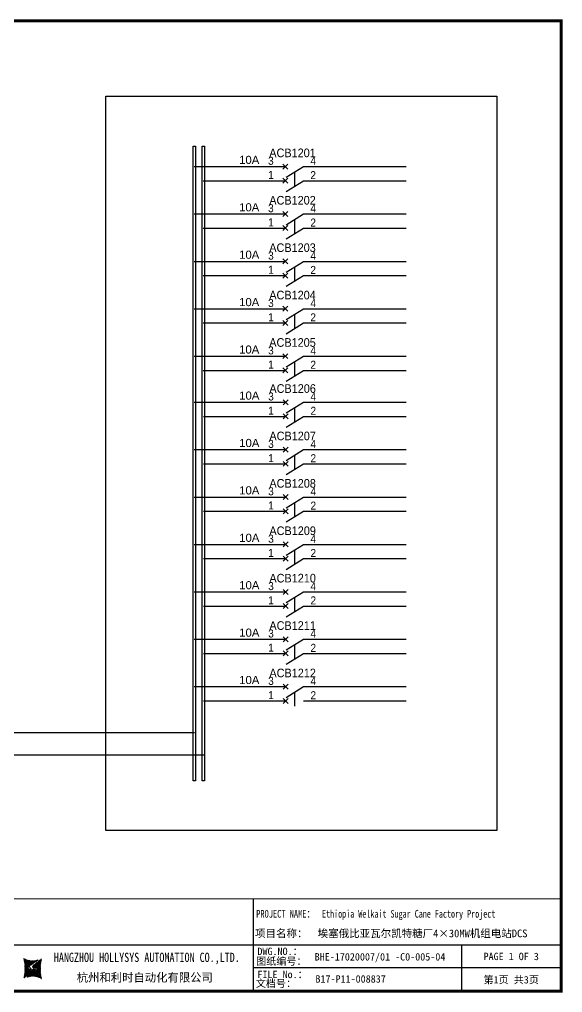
# Model space of a CAD drawing. Extents: x 81444 to 119867, y -54538 to -28747.
# Drawn here: x 93751 to 95515, y -54504 to -51342 of the extents above; entities that cross this region are included whole.
import ezdxf
from ezdxf.enums import TextEntityAlignment as Align
from ezdxf.lldxf.tags import DXFTag

# ---------------------------------------------------------------- set-up
doc = ezdxf.new("R2010")
doc.units = 0
doc.header["$LTSCALE"] = 100
doc.header["$MEASUREMENT"] = 0
for name, color, linetype in [('t', 1, 'Continuous'), ('标准图框及表格', 7, 'Continuous'), ('空气开关', 7, 'Continuous')]:
    doc.layers.add(name, color=color, linetype=linetype)
doc.styles.add('HZ', font='arial.ttf', dxfattribs={"width": 0.7})
doc.styles.get("Standard").update_dxf_attribs({"font": ''})
doc.styles.get('Standard').set_extended_font_data('SimSun')
tags = doc.linetypes.add('CENTER', pattern=[2, 1.25, -0.25, 0.25, -0.25]).pattern_tags.tags
tags[10:11] = [DXFTag(74, 4), DXFTag(75, 0), DXFTag(340, '0'), DXFTag(46, 1.0), DXFTag(50, 0.0), DXFTag(44, 0.0), DXFTag(45, 0.0)]
tags[8:9] = [DXFTag(74, 4), DXFTag(75, 0), DXFTag(340, '0'), DXFTag(46, 1.0), DXFTag(50, 0.0), DXFTag(44, 0.0), DXFTag(45, 0.0)]
tags[6:7] = [DXFTag(74, 4), DXFTag(75, 0), DXFTag(340, '0'), DXFTag(46, 1.0), DXFTag(50, 0.0), DXFTag(44, 0.0), DXFTag(45, 0.0)]
tags[4:5] = [DXFTag(74, 4), DXFTag(75, 0), DXFTag(340, '0'), DXFTag(46, 1.0), DXFTag(50, 0.0), DXFTag(44, 0.0), DXFTag(45, 0.0)]
pattern_1 = [(45, (0, 0), (-0.736262898216564, 0.7362628982165641), [])]

# ---------------------------------------------------------------- blocks, each defined once
blk = doc.blocks.new('图框')
at = {"layer": '标准图框及表格'}
h = blk.add_hatch(dxfattribs=at)
h.set_pattern_fill('ANSI31', color=5, scale=8.329863809039892, style=0)
h.set_pattern_definition(pattern_1)
edge = h.paths.add_edge_path()
edge.add_arc((2399.257256036391, -2998.153851416566), 55.18534773488954, 238.1092081981581, 291.6531626184834)
edge.add_line((2419.619937407027, -3049.445018414634), (2388.525499730735, -3070.242821799802))
edge.add_arc((2238.907377712399, -3078.328790578547), 135.3602868968974, 346.3915348661821, 374.2500326978034)
edge.add_line((2370.467593623529, -3110.177132109857), (2397.50623789792, -3087.85242802291))
edge.add_line((2391.339199201146, -3080.281448750429), (2396.143986595598, -3080.898839897796))
edge.add_spline(control_points=[(2397.470018868538, -3087.887634953957), (2398.35948137939, -3087.023080631327), (2399.970992452319, -3085.456697735681), (2399.869182150054, -3081.252294174519), (2397.426500162081, -3081.012803431273), (2396.121921064187, -3080.884897048199)], knot_values=[0, 0, 0, 0, 6.844331067525468, 12.40042740766005, 18.76924275352248, 18.76924275352248, 18.76924275352248, 18.76924275352248], weights=[1, 1, 1, 1, 1, 1], degree=3, periodic=0)
edge.add_spline(control_points=[(2388.515363058686, -3070.265433304907), (2387.789374929038, -3070.86905758363), (2386.478198365832, -3071.959237952229), (2385.544096281083, -3073.38263759949), (2385.127199159644, -3074.017912079413)], knot_values=[0, 0, 0, 0, 5.253673658024614, 9.488438564008057, 9.488438564008057, 9.488438564008057, 9.488438564008057], weights=[1, 1, 1, 1, 1], degree=3, periodic=0)
edge.add_spline(control_points=[(2386.272665588534, -3072.281716856574), (2385.721471206634, -3072.905523096015), (2384.632427465753, -3074.386714445929), (2384.912828655535, -3077.72895088909), (2387.858851342782, -3079.895552619193), (2390.185443934519, -3080.145534927004), (2391.314573401905, -3080.266855002868)], knot_values=[10.66597461496156, 10.66597461496156, 10.66597461496156, 10.66597461496156, 18.97770399508879, 28.89455822145742, 41.119553648298, 52.64692538081317, 52.64692538081317, 52.64692538081317, 52.64692538081317], weights=[1, 1, 1, 1, 1, 1, 1], degree=3, periodic=0)
h = blk.add_hatch(dxfattribs=at)
h.set_pattern_fill('ANSI31', color=3, scale=8.329863809039892, style=0)
h.set_pattern_definition(pattern_1)
edge = h.paths.add_edge_path()
edge.add_line((2402.469732125144, -3075.776359090531), (2407.706041465404, -3076.440586092609))
edge.add_spline(control_points=[(2401.044493204623, -3068.769946203269), (2400.155030693568, -3069.634500525768), (2398.543519620813, -3071.200883421574), (2398.645329922932, -3075.40528698259), (2401.088011911052, -3075.644777725895), (2402.392591008975, -3075.772684108895)], knot_values=[0, 0, 0, 0, 6.844331067526932, 12.40042740766158, 18.76924275352342, 18.76924275352342, 18.76924275352342, 18.76924275352342], weights=[1, 1, 1, 1, 1, 1], degree=3, periodic=0)
edge.add_line((2428.046918449632, -3046.480449047325), (2401.008274175249, -3068.805153134272))
edge.add_spline(control_points=[(2412.625169549749, -3083.918607966574), (2413.015644598316, -3083.422785431954), (2413.86377905187, -3082.052674005965), (2413.601683417044, -3078.928630268005), (2410.655660730175, -3076.762028538062), (2408.329068138031, -3076.512046230251), (2407.199938671052, -3076.390726154226)], knot_values=[12.65408913243743, 12.65408913243743, 12.65408913243743, 12.65408913243743, 18.97770399508879, 28.89455822145742, 41.119553648298, 52.64692538081317, 52.64692538081317, 52.64692538081317, 52.64692538081317], weights=[1, 1, 1, 1, 1, 1, 1], degree=3, periodic=0)
edge.add_line((2411.626283690712, -3084.975693399283), (2412.781242849298, -3083.732051979769))
edge.add_line((2410.021343801694, -3086.399138189481), (2411.626283690712, -3084.975693399414))
edge.add_line((2378.894574665755, -3107.212562742519), (2409.989012342048, -3086.414759357351))
edge.add_arc((2399.257256036391, -3158.503729740543), 55.18534773488965, 58.10920819815809, 111.6531626184834)
edge.add_arc((2559.607134360383, -3078.328790578547), 135.360286896897, 166.3915348661823, 194.2500326978024)
at = {"color": 7}
for p, q in [((3115.642035047145, -2851.581424744189), (3115.642035047145, -3151.581424744189)), ((2215.642035047145, -3001.581424744189), (3115.642035047145, -3001.581424744189)), ((3115.642035047145, -3001.581424744189), (4115.642035047145, -3001.581424744189)), ((3791.785572043125, -3001.581424744189), (3791.785572043125, -3151.581424744189)), ((4115.642035047145, -3076.581424744189), (3115.642035047145, -3076.581424744189))]:
    blk.add_line(p, q, dxfattribs=at)
at = {"color": 7, "const_width": 3}
blk.add_lwpolyline([(4115.642035047145, -2851.581424744189), (0, -2851.581424744189)], dxfattribs=at)
at = {"layer": 't', "color": 7, "const_width": 9.61519705431492}
blk.add_lwpolyline([(4115.642035047145, -3151.581424744189), (4115.642035047145, 0), (0, 0), (0, -3151.581424744189)], close=True, dxfattribs=at)
at = {"color": 7, "linetype": 'CENTER'}
for s, height, p in [('图纸编号：', 24, (3125.2212882557, -3066.664538382978)), ('杭州和利时自动化有限公司', 27, (2542.549152440595, -3121.114498389041)), ('文档号：', 24, (3124.032392707933, -3138.728717091954))]:
    blk.add_text(s, height=height, dxfattribs=at).set_placement(p)
at = {"color": 7, "flags": 8}
for tag, p, height in [('DWG.NAME:', (1381.636459220965, -2910.37952511241), 25), ('PROJECTNAME:', (3125.480185663539, -2912.807924402037), 24), ('PROJECTNAME：', (3339.10867075545, -2913.108539231762), 25), ('DWG.NO.:', (3128.186172261583, -3030.402470643486), 24), ('图纸编号', (3315.362718925957, -3052.404678158069), 24), ('FILENO.:', (3128.672545599984, -3106.104124450346), 24), ('文档号', (3317.726365529132, -3124.132485953713), 24)]:
    blk.add_attdef(tag, p, '', height=height, dxfattribs=at)
for tag, height, p in [('RENLIU', 24, (698.1883070825425, -2950.380597809435)), ('SHUFENWANG', 24, (885.7882910716289, -2950.380597809435)), ('FANGHOU', 24, (1069.730755450379, -2950.380597809435)), ('DANDANLI', 24, (1250.015700218792, -2950.380597809435)), ('A', 23, (59.89920926059131, -2974.881554149018)), ('设计时间', 23, (213.8658221408186, -2974.881554149018)), ('刘仁', 23, (698.1883070825425, -3002.188376027443)), ('王姝芬', 23, (885.7882910716289, -3002.188376027443)), ('侯方', 23, (1069.730755450379, -3002.188376027443)), ('李丹丹', 23, (1250.015700218792, -3002.188376027443)), ('#10STATIONONTROLCABINETCOVER', 30, (1777.900103825072, -3017.182374560078)), ('PAGEXOFX', 24, (3953.713803545135, -3039.081424744189)), ('REV.', 24, (59.38265968048654, -3063.048954873535)), ('DATE', 24, (208.907791745165, -3063.048954873535)), ('DESCRIPTION', 24, (451.7192896086781, -3063.048954873535)), ('PREPARED', 24, (698.1883070825425, -3063.048954873535)), ('CHECKED', 24, (885.7882910716144, -3063.048954873535)), ('SIGNED', 24, (1069.730755450364, -3063.048954873535)), ('APPROVED', 24, (1250.015700218792, -3063.048954873535)), ('图纸名称', 30, (1777.900103825072, -3094.695064044037)), ('第几页共几页', 24, (3953.713803545135, -3114.081424744189))]:
    blk.add_attdef(tag, text='', height=height, dxfattribs=at).set_placement(p, align=Align.MIDDLE)
for tag, p in [('图纸名称:', (1377.81237181677, -2965.923337057193)), ('项目名称：', (3121.562334825969, -2984.305160940257)), ('项目名称：', (3325.036680579346, -2984.305160940257))]:
    blk.add_attdef(tag, text='', height=25, dxfattribs=at).set_placement(p, align=Align.BOTTOM_LEFT)
at = {"color": 7, "width": 0.8, "flags": 8}
blk.add_attdef('HANGZHOUHOLLYSYSAUTOMATIONCO.,LTD.', text='', height=24, dxfattribs=at).set_placement((2770.082304289484, -3045.714803244191), align=Align.MIDDLE)
at = {"layer": '标准图框及表格', "color": 5, "style": 'HZ'}
for s, p in [('pgqh', (2373.884875617339, -3059.677228196226)), ('hollilas', (2374.051901626051, -3085.968484618272))]:
    blk.add_text(s, height=5.205656721233694, dxfattribs=at).set_placement(p)
at = {"layer": '标准图框及表格', "color": 3, "style": 'HZ'}
for s, height, p in [('auto', 8.676094535389492, (2400.907127263781, -3074.200036411981)), ('hollysys', 4.338047267694746, (2402.5381050141, -3099.731461394062))]:
    blk.add_text(s, height=height, dxfattribs=at).set_placement(p)
blk = doc.blocks.new('供电端子')
at = {"style": 'HZ', "width": 0.7}
blk.add_attdef('供电端子', (0, 0), '', height=17, dxfattribs=at)

msp = doc.modelspace()

# ---------------------------------------------------------------- linework, layer by layer
at = {"color": 43}
for p, q in [((94318.58177687164, -51820.21649980669), (94615.2463905008, -51820.21649980669)), ((94673.80012181198, -51820.21649980669), (95007.49558395823, -51820.21649980669)), ((94318.58177687164, -51974.21649980669), (94615.2463905008, -51974.21649980669)), ((94673.80012181198, -51974.21649980669), (95007.49558395823, -51974.21649980669)), ((94318.58177687164, -52128.21649980669), (94615.2463905008, -52128.21649980669)), ((94673.80012181198, -52128.21649980669), (95007.49558395823, -52128.21649980669)), ((94318.58177687164, -52282.21649980669), (94615.2463905008, -52282.21649980669)), ((94673.80012181198, -52282.21649980669), (95007.49558395823, -52282.21649980669)), ((94318.58177687164, -52436.21649980669), (94615.2463905008, -52436.21649980669)), ((94673.80012181198, -52436.21649980669), (95007.49558395823, -52436.21649980669)), ((94318.94051451329, -52585.86067357737), (94615.60512814246, -52585.86067357737)), ((94674.15885945369, -52585.86067357737), (95007.85432159988, -52585.86067357737)), ((94318.94051451329, -52739.86067357737), (94615.60512814246, -52739.86067357737)), ((94674.15885945369, -52739.86067357737), (95007.85432159988, -52739.86067357737)), ((94318.94051451329, -52893.86067357737), (94615.60512814246, -52893.86067357737)), ((94674.15885945369, -52893.86067357737), (95007.85432159988, -52893.86067357737)), ((94318.94051451329, -53047.86067357737), (94615.60512814246, -53047.86067357737)), ((94674.15885945369, -53047.86067357737), (95007.85432159988, -53047.86067357737)), ((94318.94051451329, -53201.86067357737), (94615.60512814246, -53201.86067357737)), ((94674.15885945369, -53201.86067357737), (95007.85432159988, -53201.86067357737)), ((94318.94051451329, -53355.86067357737), (94615.60512814246, -53355.86067357737)), ((94674.15885945369, -53355.86067357737), (95007.85432159988, -53355.86067357737)), ((94318.94051451329, -53509.86067357737), (94615.60512814246, -53509.86067357737)), ((94674.15885945369, -53509.86067357737), (95007.85432159988, -53509.86067357737)), ((92703.1782447548, -53658.43490869839), (94320.22103004811, -53658.43490869839))]:
    msp.add_line(p, q, dxfattribs=at)
at = {"color": 6}
for p, q in [((94623.33826934814, -51828.30837865402), (94607.15451165347, -51812.12462095935)), ((94607.15451165347, -51828.30837865402), (94623.33826934814, -51812.12462095935)), ((94617.32844687585, -51855.00448598432), (94673.80012181198, -51820.21649980669)), ((94607.15451165347, -51874.42001408552), (94623.33826934814, -51858.23625639085)), ((94623.33826934814, -51874.42001408552), (94607.15451165347, -51858.23625639085)), ((94617.32844687585, -51901.11612141581), (94673.80012181198, -51866.32813523819)), ((94623.33826934814, -51982.30837865402), (94607.15451165347, -51966.12462095935)), ((94607.15451165347, -51982.30837865402), (94623.33826934814, -51966.12462095935)), ((94617.32844687585, -52009.00448598432), (94673.80012181198, -51974.21649980669)), ((94623.33826934814, -52028.42001408552), (94607.15451165347, -52012.23625639085)), ((94607.15451165347, -52028.42001408552), (94623.33826934814, -52012.23625639085)), ((94617.32844687585, -52055.11612141581), (94673.80012181198, -52020.32813523819)), ((94607.15451165347, -52136.30837865402), (94623.33826934814, -52120.12462095935)), ((94623.33826934814, -52136.30837865402), (94607.15451165347, -52120.12462095935)), ((94617.32844687585, -52163.00448598432), (94673.80012181198, -52128.21649980669)), ((94607.15451165347, -52182.42001408552), (94623.33826934814, -52166.23625639085)), ((94623.33826934814, -52182.42001408552), (94607.15451165347, -52166.23625639085)), ((94617.32844687585, -52209.11612141581), (94673.80012181198, -52174.32813523819)), ((94623.33826934814, -52290.30837865402), (94607.15451165347, -52274.12462095935)), ((94607.15451165347, -52290.30837865402), (94623.33826934814, -52274.12462095935)), ((94617.32844687585, -52317.00448598432), (94673.80012181198, -52282.21649980669)), ((94623.33826934814, -52336.42001408552), (94607.15451165347, -52320.23625639085)), ((94607.15451165347, -52336.42001408552), (94623.33826934814, -52320.23625639085)), ((94617.32844687585, -52363.11612141581), (94673.80012181198, -52328.32813523819)), ((94607.15451165347, -52444.30837865402), (94623.33826934814, -52428.12462095935)), ((94623.33826934814, -52444.30837865402), (94607.15451165347, -52428.12462095935)), ((94617.32844687585, -52471.00448598432), (94673.80012181198, -52436.21649980669)), ((94607.15451165347, -52490.42001408552), (94623.33826934814, -52474.23625639085)), ((94623.33826934814, -52490.42001408552), (94607.15451165347, -52474.23625639085)), ((94617.32844687585, -52517.11612141581), (94673.80012181198, -52482.32813523819)), ((94623.6970069898, -52593.95255242471), (94607.51324929512, -52577.76879473004)), ((94607.51324929512, -52593.95255242471), (94623.6970069898, -52577.76879473004)), ((94617.6871845175, -52620.648659755), (94674.15885945369, -52585.86067357737)), ((94623.6970069898, -52640.06418785621), (94607.51324929512, -52623.88043016154)), ((94607.51324929512, -52640.06418785621), (94623.6970069898, -52623.88043016154)), ((94617.6871845175, -52666.76029518649), (94674.15885945369, -52631.97230900887)), ((94623.6970069898, -52747.95255242471), (94607.51324929512, -52731.76879473004)), ((94607.51324929512, -52747.95255242471), (94623.6970069898, -52731.76879473004)), ((94617.6871845175, -52774.648659755), (94674.15885945369, -52739.86067357737)), ((94623.6970069898, -52794.06418785621), (94607.51324929512, -52777.88043016154)), ((94607.51324929512, -52794.06418785621), (94623.6970069898, -52777.88043016154)), ((94617.6871845175, -52820.76029518649), (94674.15885945369, -52785.97230900887)), ((94607.51324929512, -52901.95255242471), (94623.6970069898, -52885.76879473004)), ((94623.6970069898, -52901.95255242471), (94607.51324929512, -52885.76879473004)), ((94617.6871845175, -52928.648659755), (94674.15885945369, -52893.86067357737)), ((94607.51324929512, -52948.06418785621), (94623.6970069898, -52931.88043016154)), ((94623.6970069898, -52948.06418785621), (94607.51324929512, -52931.88043016154)), ((94617.6871845175, -52974.76029518649), (94674.15885945369, -52939.97230900887)), ((94623.6970069898, -53055.95255242471), (94607.51324929512, -53039.76879473004)), ((94607.51324929512, -53055.95255242471), (94623.6970069898, -53039.76879473004)), ((94617.6871845175, -53082.648659755), (94674.15885945369, -53047.86067357737)), ((94623.6970069898, -53102.06418785621), (94607.51324929512, -53085.88043016154)), ((94607.51324929512, -53102.06418785621), (94623.6970069898, -53085.88043016154)), ((94617.6871845175, -53128.76029518649), (94674.15885945369, -53093.97230900887)), ((94623.6970069898, -53209.95255242471), (94607.51324929512, -53193.76879473004)), ((94607.51324929512, -53209.95255242471), (94623.6970069898, -53193.76879473004)), ((94617.6871845175, -53236.648659755), (94674.15885945369, -53201.86067357737)), ((94623.6970069898, -53256.06418785621), (94607.51324929512, -53239.88043016154)), ((94607.51324929512, -53256.06418785621), (94623.6970069898, -53239.88043016154)), ((94617.6871845175, -53282.76029518649), (94674.15885945369, -53247.97230900887)), ((94623.6970069898, -53363.95255242471), (94607.51324929512, -53347.76879473004)), ((94607.51324929512, -53363.95255242471), (94623.6970069898, -53347.76879473004)), ((94617.6871845175, -53390.648659755), (94674.15885945369, -53355.86067357737)), ((94623.6970069898, -53410.06418785621), (94607.51324929512, -53393.88043016154)), ((94607.51324929512, -53410.06418785621), (94623.6970069898, -53393.88043016154)), ((94617.6871845175, -53436.76029518649), (94674.15885945369, -53401.97230900887)), ((94607.51324929512, -53517.95255242471), (94623.6970069898, -53501.76879473004)), ((94623.6970069898, -53517.95255242471), (94607.51324929512, -53501.76879473004)), ((94617.6871845175, -53544.648659755), (94674.15885945369, -53509.86067357737)), ((94607.51324929512, -53564.06418785621), (94623.6970069898, -53547.88043016154)), ((94623.6970069898, -53564.06418785621), (94607.51324929512, -53547.88043016154))]:
    msp.add_line(p, q, dxfattribs=at)
at = {"color": 5}
for p, q in [((94348.28177687165, -51866.32813523819), (94615.2463905008, -51866.32813523819)), ((94673.80012181198, -51866.32813523819), (95006.90593429306, -51866.32813523819)), ((94348.28177687165, -52020.32813523819), (94615.2463905008, -52020.32813523819)), ((94673.80012181198, -52020.32813523819), (95006.90593429306, -52020.32813523819)), ((94348.28177687165, -52174.32813523819), (94615.2463905008, -52174.32813523819)), ((94673.80012181198, -52174.32813523819), (95006.90593429306, -52174.32813523819)), ((94348.28177687165, -52328.32813523819), (94615.2463905008, -52328.32813523819)), ((94673.80012181198, -52328.32813523819), (95006.90593429306, -52328.32813523819)), ((94348.28177687165, -52482.32813523819), (94615.2463905008, -52482.32813523819)), ((94673.80012181198, -52482.32813523819), (95006.90593429306, -52482.32813523819)), ((94348.6405145133, -52631.97230900887), (94615.60512814246, -52631.97230900887)), ((94674.15885945369, -52631.97230900887), (95007.26467193471, -52631.97230900887)), ((94348.6405145133, -52785.97230900887), (94615.60512814246, -52785.97230900887)), ((94674.15885945369, -52785.97230900887), (95007.26467193471, -52785.97230900887)), ((94348.6405145133, -52939.97230900887), (94615.60512814246, -52939.97230900887)), ((94674.15885945369, -52939.97230900887), (95007.26467193471, -52939.97230900887)), ((94348.6405145133, -53093.97230900887), (94615.60512814246, -53093.97230900887)), ((94674.15885945369, -53093.97230900887), (95007.26467193471, -53093.97230900887)), ((94348.6405145133, -53247.97230900887), (94615.60512814246, -53247.97230900887)), ((94674.15885945369, -53247.97230900887), (95007.26467193471, -53247.97230900887)), ((94348.6405145133, -53401.97230900887), (94615.60512814246, -53401.97230900887)), ((94674.15885945369, -53401.97230900887), (95007.26467193471, -53401.97230900887)), ((94348.6405145133, -53555.97230900887), (94615.60512814246, -53555.97230900887)), ((94674.15885945369, -53555.97230900887), (95007.26467193471, -53555.97230900887)), ((92658.62824475481, -53731.13289977288), (94349.9729679759, -53731.13289977288))]:
    msp.add_line(p, q, dxfattribs=at)
at = {"color": 1}
msp.add_lwpolyline([(94031.76388913124, -51591.94307060579), (95302.36181397915, -51591.94307060579), (95302.36181397915, -53976.92949911096), (94031.76388913124, -53976.92949911096)], close=True, dxfattribs=at)
at = {"color": 43}
msp.add_lwpolyline([(94323.31934839046, -51754.46216199459), (94323.31934839046, -53816.226508356), (94315.4820620668, -53816.226508356), (94315.4820620668, -51754.46216199459)], close=True, dxfattribs=at)
at = {"color": 5}
msp.add_lwpolyline([(94352.46934839048, -51754.46216199459), (94352.46934839048, -53816.226508356), (94344.63206206683, -53816.226508356), (94344.63206206683, -51754.46216199459)], close=True, dxfattribs=at)
at = {"layer": '空气开关', "color": 6}
for p, q in [((94645.56428434391, -51883.72212832699), (94645.56428434391, -51837.61049289552)), ((94645.56428434391, -52037.72212832699), (94645.56428434391, -51991.61049289552)), ((94645.56428434391, -52191.72212832699), (94645.56428434391, -52145.61049289552)), ((94645.56428434391, -52345.72212832699), (94645.56428434391, -52299.61049289552)), ((94645.56428434391, -52499.72212832699), (94645.56428434391, -52453.61049289552)), ((94645.92302198563, -52649.36630209767), (94645.92302198563, -52603.2546666662)), ((94645.92302198563, -52803.36630209767), (94645.92302198563, -52757.2546666662)), ((94645.92302198563, -52957.36630209767), (94645.92302198563, -52911.2546666662)), ((94645.92302198563, -53111.36630209767), (94645.92302198563, -53065.2546666662)), ((94645.92302198563, -53265.36630209767), (94645.92302198563, -53219.2546666662)), ((94645.92302198563, -53419.36630209767), (94645.92302198563, -53373.2546666662)), ((94645.92302198563, -53573.36630209767), (94645.92302198563, -53527.2546666662))]:
    msp.add_line(p, q, dxfattribs=at)

# ---------------------------------------------------------------- block references
at = {"color": 1}
ref = msp.add_blockref('图框', (91394.87708424834, -51347.16094524522), dxfattribs=at)
ref.add_attrib('第几页共几页', '第1页 共3页', dxfattribs={"color": 7, "height": 24, "flags": 8}).set_placement((95348.59088779347, -54461.24236998941), align=Align.MIDDLE)
ref.add_attrib('图纸编号', 'BHE-17020007/01 -C0-005-04', (94710.23980317429, -54399.56562340329), dxfattribs={"color": 7, "height": 24, "flags": 8})
ref.add_attrib('文档号', 'B17-P11-008837', (94712.60344977748, -54471.29343119894), dxfattribs={"color": 7, "height": 24, "flags": 8})
ref.add_attrib('HANGZHOUHOLLYSYSAUTOMATIONCO.,LTD', 'HANGZHOU HOLLYSYS AUTOMATION CO.,LTD.', dxfattribs={"color": 7, "height": 30, "width": 0.8, "flags": 8}).set_placement((94164.95938853781, -54392.87574848942), align=Align.MIDDLE)
ref.add_attrib('PROJECTNAME：', 'PROJECT NAME：', (94520.2635064785, -54260.26948447699), dxfattribs={"color": 7, "height": 25, "width": 0.8, "flags": 8})
ref.add_attrib('项目名称：', '项目名称：', dxfattribs={"color": 7, "height": 25, "flags": 8}).set_placement((94516.43941907429, -54331.46610618549), align=Align.BOTTOM_LEFT)
ref.add_attrib('PROJECTNAME：', 'Ethiopia Welkait Sugar Cane Factory Project', (94733.98575500377, -54260.26948447699), dxfattribs={"color": 7, "height": 25, "width": 0.7, "flags": 8})
ref.add_attrib('项目名称：', '埃塞俄比亚瓦尔凯特糖厂4×30MW机组电站DCS', dxfattribs={"color": 7, "height": 25, "flags": 8}).set_placement((94719.91376482767, -54331.46610618549), align=Align.BOTTOM_LEFT)
ref.add_attrib('PAGEXOFX', 'PAGE 1 OF 3', dxfattribs={"color": 7, "height": 24, "flags": 8}).set_placement((95348.59088779347, -54386.24236998941), align=Align.MIDDLE)
ref.add_attrib('DWG.NO.：', 'DWG.NO.：', (94524.25213286835, -54381.74949154475), dxfattribs={"color": 7, "height": 24, "flags": 8})
ref.add_attrib('FILENO.：', 'FILE No.：', (94524.25213286835, -54456.74949154475), dxfattribs={"color": 7, "height": 24, "flags": 8})
ref = msp.add_blockref('供电端子', (94638.2343357238, -51789.74834323584), dxfattribs=dict(xscale=0.9349999999976717, yscale=0.9349999999976717))
ref.add_attrib('供电端子', 'ACB1201', dxfattribs={"height": 28.05, "style": 'HZ', "width": 0.9}).set_placement((94638.2343357238, -51789.74834323584), align=Align.CENTER)
ref = msp.add_blockref('供电端子', (94497.43433572381, -51811.74834323584), dxfattribs=dict(xscale=0.9349999999976717, yscale=0.9349999999976717))
ref.add_attrib('供电端子', '10A', dxfattribs={"height": 26.4, "style": 'HZ'}).set_placement((94497.43433572381, -51811.74834323584), align=Align.CENTER)
ref = msp.add_blockref('供电端子', (94638.2343357238, -51943.74834323584), dxfattribs=dict(xscale=0.9349999999976717, yscale=0.9349999999976717))
ref.add_attrib('供电端子', 'ACB1202', dxfattribs={"height": 28.05, "style": 'HZ', "width": 0.9}).set_placement((94638.2343357238, -51943.74834323584), align=Align.CENTER)
ref = msp.add_blockref('供电端子', (94497.43433572381, -51965.74834323584), dxfattribs=dict(xscale=0.9349999999976717, yscale=0.9349999999976717))
ref.add_attrib('供电端子', '10A', dxfattribs={"height": 26.4, "style": 'HZ'}).set_placement((94497.43433572381, -51965.74834323584), align=Align.CENTER)
ref = msp.add_blockref('供电端子', (94497.43433572381, -52119.74834323584), dxfattribs=dict(xscale=0.9349999999976717, yscale=0.9349999999976717))
ref.add_attrib('供电端子', '10A', dxfattribs={"height": 26.4, "style": 'HZ'}).set_placement((94497.43433572381, -52119.74834323584), align=Align.CENTER)
ref = msp.add_blockref('供电端子', (94638.2343357238, -52097.74834323584), dxfattribs=dict(xscale=0.9349999999976717, yscale=0.9349999999976717))
ref.add_attrib('供电端子', 'ACB1203', dxfattribs={"height": 28.05, "style": 'HZ', "width": 0.9}).set_placement((94638.2343357238, -52097.74834323584), align=Align.CENTER)
ref = msp.add_blockref('供电端子', (94497.43433572381, -52273.74834323584), dxfattribs=dict(xscale=0.9349999999976717, yscale=0.9349999999976717))
ref.add_attrib('供电端子', '10A', dxfattribs={"height": 26.4, "style": 'HZ'}).set_placement((94497.43433572381, -52273.74834323584), align=Align.CENTER)
ref = msp.add_blockref('供电端子', (94638.2343357238, -52251.74834323584), dxfattribs=dict(xscale=0.9349999999976717, yscale=0.9349999999976717))
ref.add_attrib('供电端子', 'ACB1204', dxfattribs={"height": 28.05, "style": 'HZ', "width": 0.9}).set_placement((94638.2343357238, -52251.74834323584), align=Align.CENTER)
ref = msp.add_blockref('供电端子', (94638.2343357238, -52405.74834323584), dxfattribs=dict(xscale=0.9349999999976717, yscale=0.9349999999976717))
ref.add_attrib('供电端子', 'ACB1205', dxfattribs={"height": 28.05, "style": 'HZ', "width": 0.9}).set_placement((94638.2343357238, -52405.74834323584), align=Align.CENTER)
ref = msp.add_blockref('供电端子', (94497.43433572381, -52427.74834323584), dxfattribs=dict(xscale=0.9349999999976717, yscale=0.9349999999976717))
ref.add_attrib('供电端子', '10A', dxfattribs={"height": 26.4, "style": 'HZ'}).set_placement((94497.43433572381, -52427.74834323584), align=Align.CENTER)
ref = msp.add_blockref('供电端子', (94638.59307336551, -52555.39251700653), dxfattribs=dict(xscale=0.9349999999976717, yscale=0.9349999999976717))
ref.add_attrib('供电端子', 'ACB1206', dxfattribs={"height": 28.05, "style": 'HZ', "width": 0.9}).set_placement((94638.59307336551, -52555.39251700653), align=Align.CENTER)
ref = msp.add_blockref('供电端子', (94497.79307336546, -52577.39251700653), dxfattribs=dict(xscale=0.9349999999976717, yscale=0.9349999999976717))
ref.add_attrib('供电端子', '10A', dxfattribs={"height": 26.4, "style": 'HZ'}).set_placement((94497.79307336546, -52577.39251700653), align=Align.CENTER)
ref = msp.add_blockref('供电端子', (94638.59307336551, -52709.39251700653), dxfattribs=dict(xscale=0.9349999999976717, yscale=0.9349999999976717))
ref.add_attrib('供电端子', 'ACB1207', dxfattribs={"height": 28.05, "style": 'HZ', "width": 0.9}).set_placement((94638.59307336551, -52709.39251700653), align=Align.CENTER)
ref = msp.add_blockref('供电端子', (94497.79307336546, -52731.39251700653), dxfattribs=dict(xscale=0.9349999999976717, yscale=0.9349999999976717))
ref.add_attrib('供电端子', '10A', dxfattribs={"height": 26.4, "style": 'HZ'}).set_placement((94497.79307336546, -52731.39251700653), align=Align.CENTER)
ref = msp.add_blockref('供电端子', (94638.59307336551, -52863.39251700653), dxfattribs=dict(xscale=0.9349999999976717, yscale=0.9349999999976717))
ref.add_attrib('供电端子', 'ACB1208', dxfattribs={"height": 28.05, "style": 'HZ', "width": 0.9}).set_placement((94638.59307336551, -52863.39251700653), align=Align.CENTER)
ref = msp.add_blockref('供电端子', (94497.79307336546, -52885.39251700653), dxfattribs=dict(xscale=0.9349999999976717, yscale=0.9349999999976717))
ref.add_attrib('供电端子', '10A', dxfattribs={"height": 26.4, "style": 'HZ'}).set_placement((94497.79307336546, -52885.39251700653), align=Align.CENTER)
ref = msp.add_blockref('供电端子', (94497.79307336546, -53039.39251700653), dxfattribs=dict(xscale=0.9349999999976717, yscale=0.9349999999976717))
ref.add_attrib('供电端子', '10A', dxfattribs={"height": 26.4, "style": 'HZ'}).set_placement((94497.79307336546, -53039.39251700653), align=Align.CENTER)
ref = msp.add_blockref('供电端子', (94638.59307336551, -53017.39251700653), dxfattribs=dict(xscale=0.9349999999976717, yscale=0.9349999999976717))
ref.add_attrib('供电端子', 'ACB1209', dxfattribs={"height": 28.05, "style": 'HZ', "width": 0.9}).set_placement((94638.59307336551, -53017.39251700653), align=Align.CENTER)
ref = msp.add_blockref('供电端子', (94497.79307336546, -53193.39251700653), dxfattribs=dict(xscale=0.9349999999976717, yscale=0.9349999999976717))
ref.add_attrib('供电端子', '10A', dxfattribs={"height": 26.4, "style": 'HZ'}).set_placement((94497.79307336546, -53193.39251700653), align=Align.CENTER)
ref = msp.add_blockref('供电端子', (94638.59307336551, -53171.39251700653), dxfattribs=dict(xscale=0.9349999999976717, yscale=0.9349999999976717))
ref.add_attrib('供电端子', 'ACB1210', dxfattribs={"height": 28.05, "style": 'HZ', "width": 0.9}).set_placement((94638.59307336551, -53171.39251700653), align=Align.CENTER)
ref = msp.add_blockref('供电端子', (94638.59307336551, -53325.39251700653), dxfattribs=dict(xscale=0.9349999999976717, yscale=0.9349999999976717))
ref.add_attrib('供电端子', 'ACB1211', dxfattribs={"height": 28.05, "style": 'HZ', "width": 0.9}).set_placement((94638.59307336551, -53325.39251700653), align=Align.CENTER)
ref = msp.add_blockref('供电端子', (94497.79307336546, -53347.39251700653), dxfattribs=dict(xscale=0.9349999999976717, yscale=0.9349999999976717))
ref.add_attrib('供电端子', '10A', dxfattribs={"height": 26.4, "style": 'HZ'}).set_placement((94497.79307336546, -53347.39251700653), align=Align.CENTER)
ref = msp.add_blockref('供电端子', (94638.59307336551, -53479.39251700653), dxfattribs=dict(xscale=0.9349999999976717, yscale=0.9349999999976717))
ref.add_attrib('供电端子', 'ACB1212', dxfattribs={"height": 28.05, "style": 'HZ', "width": 0.9}).set_placement((94638.59307336551, -53479.39251700653), align=Align.CENTER)
ref = msp.add_blockref('供电端子', (94497.79307336546, -53501.39251700653), dxfattribs=dict(xscale=0.9349999999976717, yscale=0.9349999999976717))
ref.add_attrib('供电端子', '10A', dxfattribs={"height": 26.4, "style": 'HZ'}).set_placement((94497.79307336546, -53501.39251700653), align=Align.CENTER)

# ---------------------------------------------------------------- texts
at = {"layer": '空气开关', "style": 'HZ', "width": 0.9}
for s, p in [('3', (94558.8366223228, -51814.52153748447)), ('4', (94696.24912190519, -51814.9797019174)), ('1', (94558.8366223228, -51860.63317291597)), ('2', (94696.24912190519, -51861.09133734889)), ('3', (94558.8366223228, -51968.52153748447)), ('4', (94696.24912190519, -51968.9797019174)), ('1', (94558.8366223228, -52014.63317291597)), ('2', (94696.24912190519, -52015.09133734889)), ('3', (94558.8366223228, -52122.52153748447)), ('4', (94696.24912190519, -52122.9797019174)), ('1', (94558.8366223228, -52168.63317291597)), ('2', (94696.24912190519, -52169.09133734889)), ('3', (94558.8366223228, -52276.52153748447)), ('4', (94696.24912190519, -52276.9797019174)), ('1', (94558.8366223228, -52322.63317291597)), ('2', (94696.24912190519, -52323.0913373489)), ('3', (94558.8366223228, -52430.52153748447)), ('4', (94696.24912190519, -52430.9797019174)), ('1', (94558.8366223228, -52476.63317291597)), ('2', (94696.24912190519, -52477.0913373489)), ('3', (94559.19535996445, -52580.16571125515)), ('4', (94696.60785954684, -52580.62387568808)), ('1', (94559.19535996445, -52626.27734668666)), ('2', (94696.60785954684, -52626.73551111959)), ('3', (94559.19535996445, -52734.16571125517)), ('4', (94696.60785954684, -52734.62387568808)), ('1', (94559.19535996445, -52780.27734668666)), ('2', (94696.60785954684, -52780.73551111959)), ('3', (94559.19535996445, -52888.16571125517)), ('4', (94696.60785954684, -52888.62387568808)), ('1', (94559.19535996445, -52934.27734668666)), ('2', (94696.60785954684, -52934.73551111959)), ('3', (94559.19535996445, -53042.16571125517)), ('4', (94696.60785954684, -53042.62387568808)), ('1', (94559.19535996445, -53088.27734668666)), ('2', (94696.60785954684, -53088.73551111959)), ('3', (94559.19535996445, -53196.16571125517)), ('4', (94696.60785954684, -53196.62387568808)), ('1', (94559.19535996445, -53242.27734668666)), ('2', (94696.60785954684, -53242.73551111959)), ('3', (94559.19535996445, -53350.16571125517)), ('4', (94696.60785954684, -53350.62387568808)), ('1', (94559.19535996445, -53396.27734668666)), ('2', (94696.60785954684, -53396.73551111959)), ('3', (94559.19535996445, -53504.16571125517)), ('4', (94696.60785954684, -53504.62387568808)), ('1', (94559.19535996445, -53550.27734668666)), ('2', (94696.60785954684, -53550.73551111959))]:
    msp.add_text(s, height=26.00961058081033, dxfattribs=at).set_placement(p)

doc.saveas('drawing.dxf')
